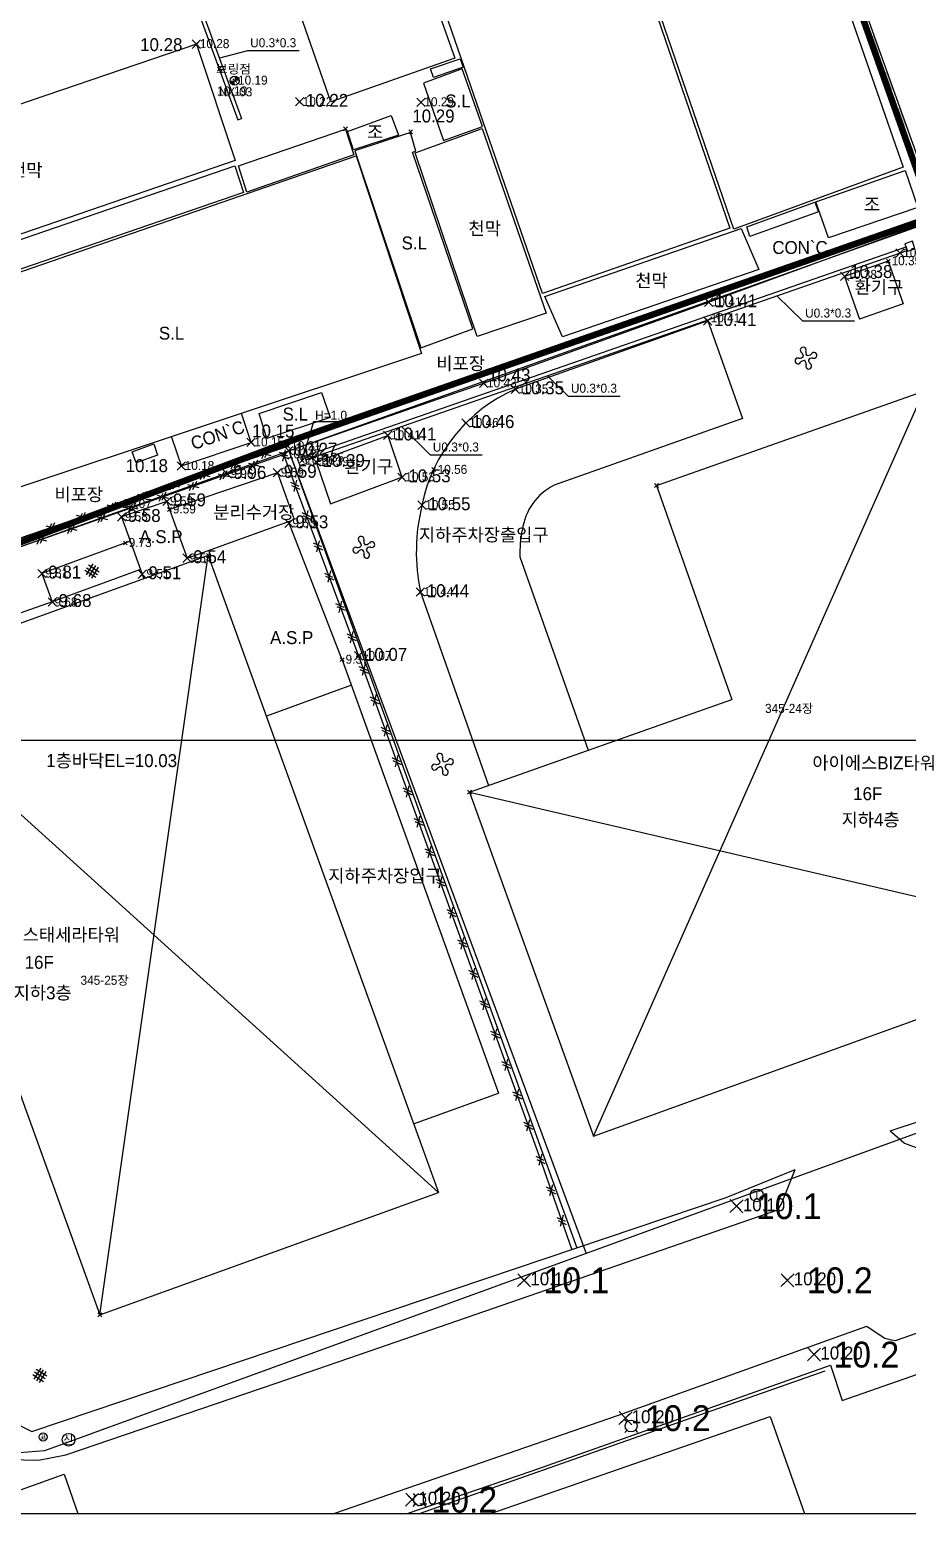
# Model space of a CAD drawing. Extents: x 189484 to 189792, y 541440 to 541662.
# Drawn here: x 189615.4 to 189683.3, y 541440.1 to 541555 of the extents above; entities that cross this region are included whole.
import ezdxf
from ezdxf.enums import TextEntityAlignment as Align
from ezdxf.xclip import XClip

# ---------------------------------------------------------------- set-up
doc = ezdxf.new("R2010")
doc.units = 0
doc.header["$MEASUREMENT"] = 0
doc.header["$XCLIPFRAME"] = 2
doc.linetypes.add('PHANTOM2', pattern=[31.75, 15.875, -3.175, 3.175, -3.175, 3.175, -3.175])
doc.layers.get('0').update_dxf_attribs({"linetype": 'CONTINUOUS'})
for name, color, linetype in [('#REV', 230, 'CONTINUOUS'), ('elevation-1', 4, 'CONTINUOUS'), ('point-1', 4, 'CONTINUOUS'), ('가로등', 4, 'CONTINUOUS'), ('경계석', 41, 'CONTINUOUS'), ('그리드', 251, 'CONTINUOUS'), ('배수로 집수정 빗물받이', 5, 'CONTINUOUS'), ('보링', 7, 'CONTINUOUS'), ('보링점', 56, 'CONTINUOUS'), ('울타리', 7, 'CONTINUOUS'), ('지번', 6, 'CONTINUOUS'), ('지장물', 4, 'CONTINUOUS'), ('지적도', 1, 'CONTINUOUS'), ('체신주', 4, 'CONTINUOUS'), ('현황', 7, 'CONTINUOUS')]:
    doc.layers.add(name, color=color, linetype=linetype)
for name, color, linetype, plot in [('CA002', 7, 'CONTINUOUS', False), ('CA0021', 7, 'CONTINUOUS', False), ('SPOTX', 1, 'CONTINUOUS', False), ('STEXT3', 7, 'CONTINUOUS', False)]:
    doc.layers.add(name, color=color, linetype=linetype, plot=plot)
doc.styles.add('돋움', font='Dotum.ttf')

# ---------------------------------------------------------------- blocks, each defined once
blk = doc.blocks.new('SPOTX')
at = {"color": 1}
for p, q in [((-0.5, -0.5), (0.5, 0.5)), ((0.5, -0.5), (-0.5, 0.5))]:
    blk.add_line(p, q, dxfattribs=at)
blk = doc.blocks.new('CA002')
at = {"layer": 'CA002'}
for points in [[(0.5, 0.5), (-0.5, -0.5)], [(-0.5, 0.5), (0.5, -0.5)]]:
    blk.add_lwpolyline(points, dxfattribs=at)
blk = doc.blocks.new('4564689761')
at = {"layer": '현황', "color": 1, "linetype": 'Continuous'}
for centre, major_axis, ratio, start_param, end_param in [((222050.77, 514389.96), (0.198, 0.105), 0.999999, -0.920112, 3.70309), ((222050.2, 514389.36), (0.429, 0.429), 0.999999, 5.710313, 6.223886), ((222051.41, 514389.8), (0.313, 0.313), 1, 2.219269, 2.944291), ((222051.6, 514389.55), (0.159, 0.159), 1, 3.489993, 8.113194), ((222050.36, 514389.12), (0.022, 0.223), 0.999999, -0.28291, 4.340292), ((222050.5, 514389.69), (-0.258, 0.258), 0.999999, 2.212612, 3.31498), ((222050.88, 514388.71), (-0.313, 0.313), 0.999999, -0.704601, 0.020422), ((222050.7, 514388.88), (0.215, 0.215), 1, 5.279399, 6.620024), ((222051.2, 514388.72), (-0.045, 0.22), 0.999999, 0.940074, 5.563273), ((222051.13, 514389.93), (0.272, 0.272), 1, 3.675609, 4.722284), ((222051.44, 514389.05), (-0.212, 0.212), 1, -1.015473, 0.294053), ((222051.76, 514389.32), (0.429, 0.429), 0.999998, 2.571778, 3.085352)]:
    blk.add_ellipse(centre, major_axis=major_axis, ratio=ratio, start_param=start_param, end_param=end_param, dxfattribs=at)
blk = doc.blocks.new('C-현황')
at = {"layer": '보링점'}
for points in [[(67.54, -18.27), (67.54, -18.62), (67.89, -18.62, 0.414214)], [(67.54, -18.62), (67.19, -18.62, 0.414214), (67.54, -18.97)]]:
    blk.add_hatch(color=256, dxfattribs=at).paths.add_polyline_path(points)
at = {"layer": '#REV', "color": 1, "linetype": 'PHANTOM2', "ltscale": 0.5, "const_width": 0.5}
blk.add_lwpolyline([(99.24, 33.84), (0, 0), (22.62, -64.96), (72.07, -46.43), (121.62, -29.14), (99.24, 33.84)], dxfattribs=at)
at = {"layer": '가로등', "color": 12, "linetype": 'Continuous'}
for p, q in [((97.74, -122.25), (97.91, -122.42)), ((98.56, -122.42), (98.73, -122.25)), ((97.74, -123.24), (97.91, -123.06)), ((98.56, -123.06), (98.73, -123.24)), ((81.35, -127.97), (81.52, -128.14)), ((82.17, -128.14), (82.34, -127.97)), ((81.35, -128.96), (81.52, -128.78)), ((82.17, -128.78), (82.34, -128.96))]:
    blk.add_line(p, q, dxfattribs=at)
at = {"layer": '가로등', "color": 11, "linetype": 'Continuous'}
for centre in [(98.23, -122.74), (81.85, -128.46)]:
    blk.add_ellipse(centre, major_axis=(0.322, 0.322), ratio=1, start_param=0.337844, end_param=6.621029, dxfattribs=at)
at = {"layer": '경계석', "elevation": 10.27}
for points in [[(71.72, -47.26), (86.81, -42.04), (104.22, -35.76), (121.54, -29.45)], [(71.72, -47.26), (94.03, -108.95)]]:
    blk.add_lwpolyline(points, dxfattribs=at)
at = {"layer": '배수로 집수정 빗물받이'}
for points, elevation in [([(64.38, -12.33), (67.78, -21.64)], 10.17), ([(64.66, -12.23), (68.06, -21.54)], 10.17), ([(67.78, -21.64), (68.06, -21.54)], 10.17), ([(72.95, -47.67), (119.51, -31.47)], 10.35), ([(73.05, -47.95), (119.6, -31.76)], 10.35), ([(120.19, -31.62), (120, -31.05), (119.43, -31.25), (119.62, -31.81), (120.19, -31.62)], 10.35), ([(76.47, -45.02), (73.63, -45.02), (72.75, -48.02)], 9.51), ([(73.14, -48.21), (72.94, -47.64), (72.37, -47.83), (72.57, -48.4), (73.14, -48.21)], 10.36)]:
    blk.add_lwpolyline(points, dxfattribs=dict(at, elevation=elevation))
for points in [[(72.54, -16.32), (68.54, -16.32), (66.36, -16.88)], [(115.51, -37.24), (111.51, -37.24), (109.52, -35.26)], [(97.37, -43.07), (93.37, -43.07), (91.75, -41.45)], [(86.69, -47.61), (82.69, -47.61), (80.45, -45.38)]]:
    blk.add_lwpolyline(points, dxfattribs=at)
at = {"layer": '보링점'}
blk.add_circle((67.54, -18.62, 10.19), 0.349, dxfattribs=at)
at = {"layer": '울타리'}
for p, q in [((67.1, -48.2), (67.98, -48.43)), ((67.27, -48.67), (67.58, -48.04)), ((67.5, -48.59), (67.81, -47.96)), ((68.61, -48.22, 9.56), (69.48, -48.44, 9.56)), ((68.77, -48.69, 9.56), (69.08, -48.05, 9.56)), ((69.01, -48.61, 9.56), (69.32, -47.97, 9.56)), ((69.47, -47.39), (70.34, -47.62)), ((69.63, -47.86), (69.94, -47.23)), ((69.87, -47.78), (70.18, -47.15)), ((70.99, -47.36, 9.56), (71.63, -47.66, 9.56)), ((71.08, -47.6, 9.56), (71.72, -47.89, 9.56)), ((71.46, -47.19, 9.56), (71.25, -48.06, 9.56)), ((64.74, -49.01), (65.61, -49.24)), ((64.9, -49.48), (65.21, -48.85)), ((65.14, -49.4), (65.45, -48.77)), ((66.25, -49.04, 9.56), (67.12, -49.26, 9.56)), ((66.41, -49.51, 9.56), (66.72, -48.87, 9.56)), ((66.65, -49.43, 9.56), (66.96, -48.79, 9.56)), ((60.17, -51.1), (60.48, -50.47)), ((60.41, -51.02), (60.72, -50.39)), ((61.7, -51.17, 9.56), (62, -50.53, 9.56)), ((61.93, -51.08, 9.56), (62.24, -50.45, 9.56)), ((62.37, -49.82), (63.25, -50.05)), ((62.54, -50.29), (62.85, -49.66)), ((62.77, -50.21), (63.08, -49.58)), ((63.89, -49.87, 9.56), (64.76, -50.09, 9.56)), ((64.05, -50.34, 9.56), (64.36, -49.7, 9.56)), ((64.29, -50.26, 9.56), (64.6, -49.62, 9.56)), ((71.86, -49.7, 9.56), (72.5, -50, 9.56)), ((71.95, -49.94, 9.56), (72.59, -50.23, 9.56)), ((72.33, -49.53, 9.56), (72.12, -50.41, 9.56)), ((57.64, -51.44), (58.52, -51.67)), ((57.81, -51.91), (58.12, -51.28)), ((58.04, -51.83), (58.35, -51.2)), ((59.17, -51.52, 9.56), (60.04, -51.75, 9.56)), ((59.34, -51.99, 9.56), (59.64, -51.36, 9.56)), ((59.57, -51.91, 9.56), (59.88, -51.27, 9.56)), ((60.01, -50.63), (60.88, -50.86)), ((61.53, -50.69, 9.56), (62.4, -50.92, 9.56)), ((53.31, -53.45), (53.62, -52.81)), ((55.28, -52.25), (56.15, -52.48)), ((55.44, -52.72), (55.75, -52.09)), ((55.68, -52.64), (55.99, -52)), ((56.81, -52.35, 9.56), (57.69, -52.57, 9.56)), ((56.98, -52.82, 9.56), (57.28, -52.18, 9.56)), ((57.21, -52.74, 9.56), (57.52, -52.1, 9.56)), ((72.73, -52.05, 9.56), (73.38, -52.34, 9.56)), ((72.82, -52.28, 9.56), (73.46, -52.58, 9.56)), ((73.2, -51.87, 9.56), (72.99, -52.75, 9.56)), ((52.26, -54.48, 9.56), (52.57, -53.84, 9.56)), ((52.5, -54.4, 9.56), (52.8, -53.76, 9.56)), ((52.91, -53.06), (53.78, -53.29)), ((53.07, -53.53), (53.39, -52.89)), ((54.45, -53.18, 9.56), (55.33, -53.4, 9.56)), ((54.62, -53.65, 9.56), (54.93, -53.01, 9.56)), ((54.85, -53.57, 9.56), (55.16, -52.93, 9.56)), ((52.09, -54.01, 9.56), (52.97, -54.23, 9.56)), ((73.61, -54.39, 9.56), (74.25, -54.68, 9.56)), ((73.69, -54.62, 9.56), (74.34, -54.92, 9.56)), ((74.07, -54.22, 9.56), (73.87, -55.09, 9.56)), ((74.48, -56.73, 9.56), (75.12, -57.03, 9.56)), ((74.57, -56.97, 9.56), (75.21, -57.26, 9.56)), ((74.95, -56.56, 9.56), (74.74, -57.44, 9.56)), ((75.35, -59.08, 9.56), (75.99, -59.37, 9.56)), ((75.44, -59.31, 9.56), (76.08, -59.6, 9.56)), ((75.82, -58.9, 9.56), (75.61, -59.78, 9.56)), ((76.22, -61.42, 9.56), (76.87, -61.71, 9.56)), ((76.31, -61.65, 9.56), (76.95, -61.95, 9.56)), ((76.69, -61.24, 9.56), (76.48, -62.12, 9.56)), ((77.16, -63.95, 9.56), (77.8, -64.25, 9.56)), ((77.24, -64.18, 9.56), (77.88, -64.48, 9.56)), ((77.63, -63.78, 9.56), (77.41, -64.65, 9.56)), ((78.01, -66.3, 9.56), (78.65, -66.6, 9.56)), ((78.09, -66.53, 9.56), (78.73, -66.84, 9.56)), ((78.48, -66.13, 9.56), (78.26, -67.01, 9.56)), ((78.85, -68.65, 9.56), (79.49, -68.95, 9.56)), ((78.94, -68.89, 9.56), (79.58, -69.19, 9.56)), ((79.32, -68.48, 9.56), (79.11, -69.36, 9.56)), ((79.7, -71, 9.56), (80.34, -71.3, 9.56)), ((80.17, -70.83, 9.56), (79.96, -71.71, 9.56)), ((79.79, -71.24, 9.56), (80.43, -71.54, 9.56)), ((80.55, -73.35, 9.56), (81.19, -73.66, 9.56)), ((81.02, -73.18, 9.56), (80.81, -74.06, 9.56)), ((80.64, -73.59, 9.56), (81.28, -73.89, 9.56)), ((81.4, -75.71, 9.56), (82.04, -76.01, 9.56)), ((81.87, -75.54, 9.56), (81.65, -76.41, 9.56)), ((81.48, -75.94, 9.56), (82.12, -76.24, 9.56)), ((82.25, -78.06, 9.56), (82.89, -78.36, 9.56)), ((82.72, -77.89, 9.56), (82.5, -78.76, 9.56)), ((82.33, -78.29, 9.56), (82.97, -78.59, 9.56)), ((83.1, -80.41, 9.56), (83.74, -80.71, 9.56)), ((83.57, -80.24, 9.56), (83.35, -81.11, 9.56)), ((83.18, -80.64, 9.56), (83.82, -80.94, 9.56)), ((84.42, -82.59, 9.56), (84.2, -83.47, 9.56)), ((83.95, -82.76, 9.56), (84.59, -83.06, 9.56)), ((84.03, -83, 9.56), (84.67, -83.3, 9.56)), ((85.26, -84.94, 9.56), (85.05, -85.82, 9.56)), ((84.79, -85.11, 9.56), (85.43, -85.41, 9.56)), ((84.88, -85.35, 9.56), (85.52, -85.65, 9.56)), ((86.11, -87.29, 9.56), (85.9, -88.17, 9.56)), ((85.64, -87.46, 9.56), (86.28, -87.76, 9.56)), ((85.73, -87.7, 9.56), (86.37, -88, 9.56)), ((86.49, -89.82, 9.56), (87.13, -90.12, 9.56)), ((86.58, -90.05, 9.56), (87.22, -90.35, 9.56)), ((86.96, -89.65, 9.56), (86.75, -90.52, 9.56)), ((87.34, -92.17, 9.56), (87.98, -92.47, 9.56)), ((87.43, -92.4, 9.56), (88.07, -92.7, 9.56)), ((87.81, -92, 9.56), (87.6, -92.87, 9.56)), ((88.19, -94.52, 9.56), (88.83, -94.82, 9.56)), ((88.27, -94.75, 9.56), (88.91, -95.05, 9.56)), ((88.66, -94.35, 9.56), (88.44, -95.22, 9.56)), ((89.04, -96.87, 9.56), (89.68, -97.17, 9.56)), ((89.12, -97.11, 9.56), (89.76, -97.41, 9.56)), ((89.51, -96.7, 9.56), (89.29, -97.58, 9.56)), ((89.89, -99.22, 9.56), (90.53, -99.52, 9.56)), ((89.97, -99.46, 9.56), (90.61, -99.76, 9.56)), ((90.36, -99.05, 9.56), (90.14, -99.93, 9.56)), ((90.84, -101.86, 9.56), (91.48, -102.17, 9.56)), ((90.92, -102.1, 9.56), (91.56, -102.41, 9.56)), ((91.31, -101.7, 9.56), (91.09, -102.57, 9.56)), ((91.66, -104.23, 9.56), (92.3, -104.53, 9.56)), ((91.75, -104.46, 9.56), (92.38, -104.77, 9.56)), ((92.14, -104.06, 9.56), (91.91, -104.93, 9.56)), ((92.49, -106.59, 9.56), (93.12, -106.89, 9.56)), ((92.57, -106.82, 9.56), (93.21, -107.13, 9.56)), ((92.96, -106.42, 9.56), (92.73, -107.29, 9.56))]:
    blk.add_line(p, q, dxfattribs=at)
at = {"layer": '울타리', "color": 3}
blk.add_lwpolyline([(22.68, -63.92), (31.62, -60.59), (58.57, -51.39), (71.66, -46.91)], dxfattribs=at)
at = {"layer": '울타리', "color": 3, "elevation": 9.56}
for points in [[(38.38, -59.09), (66.95, -49.06), (71.32, -47.54), (77.13, -63.14)], [(77.13, -63.14), (91.1, -101.84)], [(91.1, -101.84), (93.63, -109.09)]]:
    blk.add_lwpolyline(points, dxfattribs=at)
at = {"layer": '지장물'}
for centre, radius in [((52.71, -123.59), 0.313), ((54.68, -123.8), 0.493)]:
    blk.add_circle(centre, radius, dxfattribs=at)
at = {"layer": '지적도', "linetype": 'Continuous'}
for p, q in [((99.15, 34.42, 10.27), (121.58, -29.48, 10.27)), ((71.72, -47.26, 10.27), (121.58, -29.48, 10.27)), ((22.71, -64.74, 10.27), (71.72, -47.26, 10.27)), ((71.72, -47.26, 10.27), (94.74, -109.39, 10.27)), ((143.42, -91.66, 10.27), (94.74, -109.39, 10.27))]:
    blk.add_line(p, q, dxfattribs=at)
at = {"layer": '지적도', "linetype": 'Continuous', "elevation": 10.27}
blk.add_lwpolyline([(94.74, -109.39), (52.82, -124.65), (48.92, -124.97), (44.48, -123.63), (22.71, -64.74)], dxfattribs=at)
at = {"layer": '체신주'}
blk.add_circle((107.96, -104.89), 0.493, dxfattribs=at)
at = {"layer": '현황', "color": 4, "linetype": 'Continuous'}
for p, q in [((56.55, -56.02), (56.03, -56.85)), ((56.21, -56.1), (57.04, -56.62)), ((56.76, -56.15), (56.24, -56.98)), ((56.97, -56.28), (56.45, -57.11)), ((55.95, -56.51), (56.78, -57.04)), ((56.08, -56.31), (56.91, -56.83)), ((52.52, -118.27), (51.99, -119.1)), ((52.18, -118.34), (53.01, -118.86)), ((51.91, -118.76), (52.75, -119.28)), ((52.04, -118.55), (52.88, -119.07)), ((52.72, -118.4), (52.2, -119.23)), ((52.93, -118.53), (52.41, -119.36))]:
    blk.add_line(p, q, dxfattribs=at)
at = {"layer": '현황'}
for points, elevation in [([(98.94, 34.8), (121.88, -29.26)], 10.74), ([(64.58, -15.79), (34.26, -26.1)], 10.28), ([(118.13, -32.59), (114.75, -33.77)], 10.35), ([(118.13, -32.59), (119.28, -35.89)], 10.35), ([(114.75, -33.76), (115.9, -37.07)], 10.35), ([(119.28, -35.89), (115.9, -37.07)], 10.35), ([(104.16, -37.21), (89.27, -42.5)], 10.4), ([(104.16, -37.21), (106.84, -44.75)], 10.4), ([(68.81, -46.61), (68.06, -44.37)], 10.18), ([(106.84, -44.75), (92.28, -49.92)], 10.4), ([(63.41, -48.43), (62.65, -46.16)], 10.18), ([(63.41, -48.43), (68.81, -46.61)], 10.18), ([(73.85, -48.12), (79.39, -46.07)], 10.39), ([(79.39, -46.07), (80.49, -49.31)], 10.39), ([(73.85, -48.12), (74.95, -51.36)], 10.39), ([(70.85, -48.96), (62.49, -51.8)], 9.59), ([(70.85, -48.96), (72.15, -52.58)], 9.59), ([(74.95, -51.36), (80.49, -49.31)], 10.53), ([(62.28, -51.18), (58.77, -52.38)], 9.59), ([(62.28, -51.18), (62.49, -51.8)], 9.53), ([(58.77, -52.38), (60.5, -57.17)], 9.57), ([(62.49, -51.8), (63.86, -55.57)], 9.53), ([(63.86, -55.57), (72.15, -52.58)], 9.53), ([(75.86, -63.43), (71.7, -52.74)], 9.37), ([(59.45, -54.26), (52.62, -56.76)], 9.72), ([(89.62, -55.48), (94.9, -70.44)], 10.35), ([(52.62, -56.76), (53.42, -58.96)], 9.72), ([(60.25, -56.46), (53.42, -58.96)], 9.68), ([(53.42, -58.96), (40.25, -63.59), (38.54, -59.03)], 9.68), ([(75.86, -63.43), (87.96, -96.97)], 9.37)]:
    blk.add_lwpolyline(points, dxfattribs=dict(at, elevation=elevation))
for points in [[(99.14, 34.85), (122, -29)], [(64.58, -15.79), (67.58, -24.8), (37.34, -35.16), (34.26, -26.1)], [(44.29, -35.7), (76.94, -24.43), (82, -39.74), (49.34, -50.59)], [(95.32, -100.31), (120.88, -42.64)], [(100.19, -49.94), (120.88, -42.64)], [(100.19, -49.94), (106.03, -66.51)], [(65.49, -55.37), (39.26, -64.83)], [(57.09, -114.13), (65.49, -55.37)], [(65.49, -55.37), (83.32, -104.67)], [(39.26, -64.83), (57.09, -114.13)], [(39.26, -64.83), (83.32, -104.67)], [(76.58, -65.41), (69.99, -67.8)], [(85.71, -73.68), (106.03, -66.51)], [(54.66, -138.43), (90.58, -126.21), (113.65, -118.02), (114.57, -120.75), (149.2, -108.67), (148.31, -105.96), (156.79, -103.03), (158.39, -102.45), (167.24, -99.21), (168.13, -98.88), (172.89, -97.18), (188.39, -91.7), (193.86, -89.7), (197.54, -88.36), (210.68, -83.56), (222.56, -79.6), (225.6, -78.56), (229.67, -77.09)], [(85.71, -73.68), (95.32, -100.31)], [(85.71, -73.68), (136.34, -85.5)], [(118.29, -99.89), (142.77, -91.81), (163.13, -84.84), (167.89, -83.15), (171.22, -81.99), (171.8, -82.21), (173.79, -81.45), (173.66, -80.86), (183.56, -77.49), (194.47, -73.8)], [(118.29, -99.89), (119.38, -100.85), (120.72, -101.34), (121.12, -101.37), (121.71, -101.34), (123.4, -100.85), (142.92, -93.97), (163.83, -86.82), (168.6, -85.13), (171.83, -83.93), (173.79, -83.07), (174.21, -82.78), (174.32, -82.66), (174.47, -82.52), (174.58, -82.36), (174.71, -82.13), (174.82, -81.79), (174.91, -81.35), (174.98, -80.97), (175.06, -80.38)], [(95.32, -100.31), (136.34, -85.5)], [(81.39, -99.34), (87.96, -96.97)], [(45.56, -120), (51.83, -123.17), (51.83, -123.17), (51.83, -123.17), (105.59, -105.06), (110.92, -102.88)], [(54.47, -124.97), (54.47, -124.97), (70.76, -119.43), (77.95, -116.95), (109.51, -106.04), (109.63, -105.92), (109.88, -105.55), (110.92, -102.88)], [(57.09, -114.13), (83.32, -104.67)], [(136.8, -113), (136.3, -112.01), (135.99, -111.6), (135.36, -111.17), (134.44, -110.85), (133.85, -110.85), (118.68, -116.14), (118.38, -116.09), (117.87, -115.97), (116.57, -115.1), (116.44, -115.04), (97.14, -121.94), (70.55, -131.13), (53.29, -136.91), (51.06, -138.89), (49.86, -140.83), (48.84, -143.12), (48.35, -145.71), (55.55, -166.06), (56.12, -166.65), (56.7, -166.95), (58.3, -166.94)], [(101.55, -122.57), (113.24, -118.46)], [(43.3, -121.48), (44.9, -123.85), (47.28, -124.95), (50.02, -125.32), (52.34, -125.37), (54.47, -124.97)], [(54.91, -138.48), (80.32, -130.04), (101.55, -122.57)]]:
    blk.add_lwpolyline(points, dxfattribs=at)
for points in [[(86.13, 28.22), (99.04, 32.9), (119.29, -25.31), (106.19, -30.12)], [(71.3, 23.02), (85.88, 28.33), (105.86, -30.03), (91.36, -35.09)], [(69.69, -5.05), (79.22, -1.73), (84.58, -16.88), (74.97, -20.26)], [(82.71, -17.7), (85, -16.92), (85.23, -17.56), (82.92, -18.36)], [(82.15, -18.8), (83.7, -23.25), (86.73, -22.17), (85.15, -17.7)], [(79.66, -21.31), (80.22, -22.83), (76.74, -23.98), (76.26, -22.56)], [(67.83, -25.21), (76.11, -22.36), (76.77, -24.35), (68.49, -27.25)], [(81.14, -22.63), (76.84, -24.04), (81.96, -39.3), (85.97, -37.83), (81.31, -24.14), (81.55, -24.07)], [(81.5, -24.21), (86.69, -22.32), (91.64, -36.62), (86.32, -38.42)], [(38.1, -35.31), (67.56, -25.21), (68.23, -27.27), (38.86, -37.35)], [(113.52, -30.78), (112.53, -27.99), (119.44, -25.56), (120.42, -28.43)], [(107.41, -30.67), (107.19, -29.92), (112.45, -28.03), (112.73, -28.76)], [(92.91, -38.45), (91.54, -35.33), (106.74, -30.05), (108.12, -33.24)], [(70.02, -46.3), (69.44, -44.37), (74.26, -42.75), (74.93, -44.68)], [(61.57, -47.6), (59.92, -48.19), (59.6, -47.34), (61.28, -46.72)], [(108.98, -122.01), (115.94, -141.63), (102.3, -146.49), (102.39, -146.78), (61.21, -161.12), (55.36, -144.45), (58.99, -139.35)], [(48.56, -128.54), (54.34, -126.46), (57.07, -134.25), (51.44, -136.15)]]:
    blk.add_lwpolyline(points, close=True, dxfattribs=at)
at = {"layer": '현황', "elevation": 10.35}
blk.add_lwpolyline([(82.04, -51.47, 0.11255), (81.92, -58.2), (87.19, -73.16)], format="xyb", dxfattribs=at)
at = {"layer": '현황'}
for centre, radius, start, end in [((94.24, -53.9, 10.35), 12.44, 113.54, 168.7396), ((94.29, -53.97, 10.35), 4.52, 116.3608, 172.615), ((98.25, -55.16, 10.35), 8.63, 168.1148, 182.1048)]:
    blk.add_arc(centre, radius, start, end, dxfattribs=at)
for points in [[(116.83, -15.13, 10.74), (117.01, -15.07, 10.74), (117.33, -16.55, 10.74), (117.52, -16.48, 10.74)], [(117.84, -17.96, 10.74), (118.03, -17.89, 10.74), (118.34, -19.37, 10.74), (118.53, -19.3, 10.74)], [(118.85, -20.78, 10.74), (119.04, -20.72, 10.74), (119.35, -22.2, 10.74), (119.54, -22.13, 10.74)]]:
    blk.add_solid(points, dxfattribs=at)
for p in [(-221939.22, -514429.43), (-221973.44, -514444.07), (-221967.35, -514460.87)]:
    blk.add_blockref('4564689761', p, dxfattribs=at)
at = {"layer": '배수로 집수정 빗물받이', "style": '돋움'}
for s, p in [('U0.3*0.3', (70.52, -15.68)), ('U0.3*0.3', (113.48, -36.6)), ('U0.3*0.3', (95.35, -42.42)), ('H=1.0', (75, -44.51, 9.51)), ('U0.3*0.3', (84.66, -46.97))]:
    blk.add_text(s, height=0.7, dxfattribs=at).set_placement(p, align=Align.MIDDLE_CENTER)
at = {"layer": '보링점', "style": '돋움'}
for s, p in [('보링점', (66.1, -18.07, 0.14)), ('10.19', (66.18, -19.77, 0.14))]:
    blk.add_text(s, height=0.714, dxfattribs=at).set_placement(p)
at = {"layer": '지번', "color": 6, "linetype": 'Continuous', "style": '돋움'}
for s, p in [('345-24장', (110.46, -67.19, 10.27)), ('345-25장', (57.47, -88.23, 10.27))]:
    blk.add_text(s, height=0.7, dxfattribs=at).set_placement(p, align=Align.MIDDLE)
at = {"layer": '지장물', "style": '돋움'}
for s, height, p in [('표', 0.387, (52.72, -123.58)), ('신', 0.63, (54.66, -123.79))]:
    blk.add_text(s, height=height, dxfattribs=at).set_placement(p, align=Align.MIDDLE)
at = {"layer": '체신주', "style": '돋움'}
blk.add_text('T', height=0.7, dxfattribs=at).set_placement((107.96, -104.88), align=Align.MIDDLE)
at = {"layer": '현황', "style": '돋움'}
for s, p in [('S.L', (83.84, -20.69)), (' 조', (77.42, -23.09)), ('천막', (50.15, -26.03, 10.22)), ('조', (116.25, -28.7)), ('천막', (85.64, -30.55)), ('S.L', (80.46, -31.68)), ('천막', (98.55, -34.59)), ('환기구', (115.53, -35.1)), ('S.L', (61.67, -38.66)), ('비포장', (83.15, -41, 10.22)), ('S.L', (71.25, -44.92)), ('환기구', (76.04, -48.97)), ('비포장', (53.59, -51.14, 10.22)), ('분리수거장', (65.88, -52.52)), ('A.S.P', (60.16, -54.41)), ('지하주차장출입구', (81.8, -54.26)), ('A.S.P', (70.28, -62.22)), ('1층바닥EL=10.03', (52.95, -71.74)), ('아이에스BIZ타워', (112.26, -71.92)), ('16F', (115.42, -74.3)), ('지하4층', (114.52, -76.31)), ('지하주차장입구', (74.78, -80.65)), ('에이스태세라타워', (48.62, -85.22)), ('16F', (51.28, -87.35)), ('지하3층', (50.43, -89.71))]:
    blk.add_text(s, height=1, dxfattribs=at).set_placement(p)
at = {"layer": '현황', "color": 7, "linetype": 'Continuous', "style": '돋움'}
blk.add_text('CON`C', height=1, dxfattribs=at).set_placement((109.16, -32.03))
blk.add_text('CON`C', height=1, rotation=18.9756, dxfattribs=at).set_placement((64.35, -47.21))

msp = doc.modelspace()

# ---------------------------------------------------------------- linework, layer by layer
at = {"layer": '그리드'}
msp.add_lwpolyline([(189764.13, 541500), (189483.73, 541500)], dxfattribs=at)

# ---------------------------------------------------------------- block references
at = {"layer": 'CA002', "rotation": 358.86}
for p in [(189670.11, 541463.95, 10.15), (189653.67, 541458.21, 10.15), (189674.05, 541458.21, 10.19), (189676.11, 541452.47, 10.22), (189661.51, 541447.54, 10.24), (189644.99, 541441.23, 10.19)]:
    msp.add_blockref('CA002', p, dxfattribs=at)
at = {"layer": 'point-1', "color": 1, "xscale": 0.6479999999761646, "yscale": 0.6479999999761646, "zscale": 0.6479999999761646}
for p in [(189628.3, 541553.88, 10.28), (189636.28, 541549.42, 10.22), (189645.68, 541549.38, 10.29), (189682.76, 541537.72, 10.32), (189678.48, 541535.91, 10.35), (189667.94, 541533.91, 10.27), (189667.88, 541532.46, 10.4), (189650.54, 541527.63, 10.27), (189652.99, 541527.17, 10.4), (189649.16, 541524.56, 10.45), (189632.53, 541523.06, 10.18), (189643.11, 541523.6, 10.39), (189635.44, 541522.42, 10.27), (189627.13, 541521.24, 10.18), (189634.57, 541520.71, 9.59), (189637.57, 541521.55, 10.39), (189630.68, 541520.62, 9.56), (189644.22, 541520.36, 10.39), (189626.01, 541518.5, 9.53), (189622.5, 541517.29, 9.57), (189645.76, 541518.2, 10.35), (189635.47, 541516.8, 9.53), (189627.58, 541514.1, 9.53), (189616.34, 541512.91, 9.72), (189624.1, 541512.86, 9.57), (189645.64, 541511.47, 10.35), (189617.15, 541510.71, 9.68), (189640.85, 541506.54, 9.56), (189670.11, 541463.95, 10.15), (189653.67, 541458.21, 10.15), (189674.05, 541458.21, 10.19), (189676.11, 541452.47, 10.22), (189661.51, 541447.54, 10.24), (189644.99, 541441.23, 10.19)]:
    msp.add_blockref('SPOTX', p, dxfattribs=at)
at = {"layer": 'SPOTX', "xscale": 0.299999999988965, "yscale": 0.299999999988965, "zscale": 0.299999999988965}
for p in [(189628.3, 541553.88, 10.28), (189630.07, 541551.95, 10.15), (189636.28, 541549.42, 10.22), (189645.68, 541549.38, 10.29), (189639.83, 541547.32), (189644.88, 541547.1), (189681.86, 541537.08, 10.35), (189682.76, 541537.72, 10.32), (189678.48, 541535.91, 10.35), (189667.94, 541533.91, 10.41), (189667.88, 541532.46, 10.4), (189650.54, 541527.63, 10.42), (189652.99, 541527.17, 10.35), (189649.16, 541524.56, 10.45), (189643.11, 541523.6, 10.4), (189632.53, 541523.06, 10.18), (189635.04, 541522.13, 10.12), (189635.38, 541522.76, 10.21), (189635.44, 541522.42, 10.27), (189627.13, 541521.24, 10.18), (189636.48, 541521.65, 10.36), (189637.19, 541521.86, 10.35), (189637.57, 541521.55, 10.39), (189646.66, 541520.96, 10.35), (189630.68, 541520.62, 9.96), (189634.57, 541520.71, 9.59), (189644.22, 541520.36, 10.53), (189663.91, 541519.73), (189622.29, 541518.29, 10.07), (189626, 541518.5, 9.53), (189626.22, 541517.87, 9.59), (189645.76, 541518.2, 10.55), (189622.5, 541517.29, 9.57), (189635.47, 541516.8, 9.53), (189622.79, 541515.27, 9.72), (189627.58, 541514.1, 9.53), (189629.22, 541514.31), (189616.34, 541512.91, 9.81), (189624.1, 541512.86, 9.57), (189617.15, 541510.71, 9.68), (189645.64, 541511.47, 10.44), (189639.58, 541506.24, 9.37), (189640.85, 541506.54, 10.06), (189649.44, 541495.99), (189620.82, 541455.54)]:
    msp.add_blockref('SPOTX', p, dxfattribs=at)
at = {"layer": '보링'}
ref = msp.add_blockref('C-현황', (189563.72, 541569.67), dxfattribs=at)
XClip(ref).set_block_clipping_path([(-79.9969434846, -129.5023855461), (200.4030565154, 92.0976144539)])
at = {"layer": '보링점', "xscale": 0.299999999988965, "yscale": 0.299999999988965, "zscale": 0.299999999988965}
msp.add_blockref('SPOTX', (189631.27, 541551.05, 10.19), dxfattribs=at)

# ---------------------------------------------------------------- texts
at = {"layer": 'CA0021', "style": '돋움'}
for s, p in [('10.1', (189671.61, 541462.95)), ('10.1', (189655.17, 541457.21)), ('10.2', (189675.55, 541457.21)), ('10.2', (189677.61, 541451.46)), ('10.2', (189663.01, 541446.54)), ('10.2', (189646.49, 541440.23))]:
    msp.add_text(s, height=2, dxfattribs=at).set_placement(p)
at = {"layer": 'elevation-1', "color": 7, "style": '돋움'}
for s, p in [('10.28', (189623.94, 541553.34, 9.89)), ('10.22', (189636.77, 541549.03, 9.83)), ('10.29', (189645.01, 541547.82, 9.9)), ('10.38', (189678.9, 541535.78, 9.96)), ('10.41', (189668.43, 541533.52, 9.88)), ('10.41', (189668.37, 541532.07, 10.02)), ('10.43', (189650.88, 541527.78, 9.88)), ('10.35', (189653.48, 541526.78, 10.02)), ('10.15', (189632.61, 541523.44, 9.79)), ('10.46', (189649.64, 541524.17, 10.07)), ('10.41', (189643.6, 541523.21, 10)), ('10.27', (189635.93, 541522.03, 9.88)), ('10.39', (189638.06, 541521.16, 10)), ('10.18', (189622.82, 541520.76, 9.79)), ('9.96', (189631.16, 541520.23, 9.18)), ('9.59', (189635.06, 541520.32, 9.2)), ('10.53', (189644.7, 541519.97, 10)), ('9.59', (189626.49, 541518.11, 9.15)), ('10.55', (189646.24, 541517.81, 9.96)), ('9.58', (189622.98, 541516.9, 9.19)), ('9.53', (189635.96, 541516.41, 9.14)), ('9.54', (189628.06, 541513.71, 9.15)), ('9.81', (189616.83, 541512.52, 9.34)), ('9.51', (189624.58, 541512.47, 9.19)), ('10.44', (189646.13, 541511.08, 9.96)), ('9.68', (189617.63, 541510.32, 9.29)), ('10.07', (189641.34, 541506.15, 9.18)), ('10.10', (189670.6, 541463.56, 9.76)), ('10.10', (189654.15, 541457.82, 9.76)), ('10.20', (189674.54, 541457.82, 9.8)), ('10.20', (189676.6, 541452.08, 9.83)), ('10.20', (189661.99, 541447.15, 9.85)), ('10.20', (189645.48, 541440.85, 9.8))]:
    msp.add_text(s, height=1, dxfattribs=at).set_placement(p)
at = {"layer": 'STEXT3', "style": '돋움'}
for s, p in [('10.28', (189628.56, 541553.57, 9.89)), ('10.19', (189631.52, 541550.74, 9.8)), ('NX-03', (189630.03, 541549.84, 9.59)), ('10.22', (189636.53, 541549.1, 9.83)), ('10.29', (189645.94, 541549.07, 9.9)), ('10.35', (189682.11, 541536.77, 9.96)), ('10.32', (189683.01, 541537.4, 9.93)), ('10.38', (189678.69, 541535.71, 9.99)), ('10.41', (189668.2, 541533.59, 10.02)), ('10.41', (189668.11, 541532.35, 10.02)), ('10.43', (189650.79, 541527.32, 10.04)), ('10.35', (189653.25, 541526.86, 9.96)), ('10.46', (189649.41, 541524.25, 10.07)), ('10.15', (189632.79, 541522.75, 9.79)), ('10.41', (189643.37, 541523.29, 10.02)), ('10.12', (189635.3, 541521.82, 9.73)), ('10.21', (189635.63, 541522.45, 9.82)), ('10.27', (189635.7, 541522.1, 9.88)), ('10.35', (189637.44, 541521.55, 9.96)), ('10.18', (189627.39, 541520.92, 9.79)), ('9.96', (189630.93, 541520.3, 9.57)), ('9.59', (189634.83, 541520.4, 9.2)), ('10.36', (189636.73, 541521.34, 9.97)), ('10.39', (189637.82, 541521.24, 10)), ('10.56', (189646.97, 541520.62, 10.17)), ('10.53', (189644.47, 541520.05, 10.14)), ('10.07', (189622.55, 541517.97, 9.68)), ('9.59', (189626.26, 541518.18, 9.15)), ('9.58', (189622.75, 541516.98, 9.19)), ('9.59', (189626.47, 541517.56, 9.2)), ('10.55', (189646.01, 541517.89, 10.16)), ('9.53', (189635.73, 541516.48, 9.14)), ('9.73', (189623.05, 541514.96, 9.34)), ('9.54', (189627.76, 541513.76, 9.15)), ('9.81', (189616.59, 541512.6, 9.42)), ('9.51', (189624.43, 541512.57, 9.12)), ('10.44', (189645.9, 541511.16, 10.05)), ('9.68', (189617.3, 541510.36, 9.29)), ('9.37', (189639.84, 541505.93, 8.98)), ('10.07', (189641.11, 541506.22, 9.68))]:
    msp.add_text(s, height=0.7, dxfattribs=at).set_placement(p)

doc.saveas('drawing.dxf')
